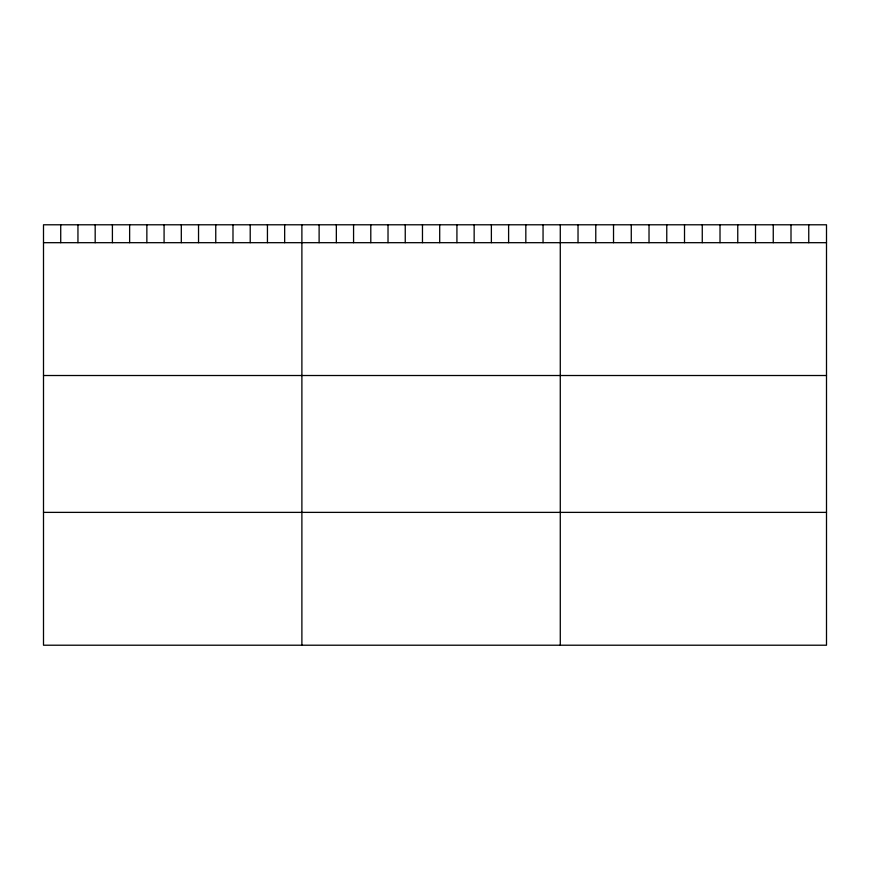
<?xml version="1.0" encoding="UTF-8"?>
<svg xmlns="http://www.w3.org/2000/svg" width="870" height="870" viewBox="0 0 870 870"><rect width="100%" height="100%" fill="white"/><g stroke="black" fill="none" stroke-linecap="round" stroke-linejoin="round"><path stroke-width="1.3" d="M826.5 242.686L826.5 645.214L43.5 645.214L43.5 224.786L826.5 224.786L826.5 242.686L43.5 242.686M43.5 375.514L826.5 375.514M43.5 512.376L826.5 512.376M808.752 224.786L808.752 242.686M791.004 224.786L791.004 242.686M773.256 224.786L773.256 242.686M755.508 224.786L755.508 242.686M737.76 224.786L737.76 242.686M720.012 224.786L720.012 242.686M702.264 224.786L702.264 242.686M684.516 224.786L684.516 242.686M666.768 224.786L666.768 242.686M649.02 224.786L649.02 242.686M631.272 224.786L631.272 242.686M613.524 224.786L613.524 242.686M595.776 224.786L595.776 242.686M578.028 224.786L578.028 242.686M560.28 224.786L560.28 645.214M543.054 224.786L543.054 242.686M525.828 224.786L525.828 242.686M508.602 224.786L508.602 242.686M491.376 224.786L491.376 242.686M474.15 224.786L474.15 242.686M456.924 224.786L456.924 242.686M439.698 224.786L439.698 242.686M422.472 224.786L422.472 242.686M405.246 224.786L405.246 242.686M388.02 224.786L388.02 242.686M370.794 224.786L370.794 242.686M353.568 224.786L353.568 242.686M336.342 224.786L336.342 242.686M319.116 224.786L319.116 242.686M301.89 224.786L301.89 645.214M284.664 224.786L284.664 242.686M267.438 224.786L267.438 242.686M250.212 224.786L250.212 242.686M232.986 224.786L232.986 242.686M215.76 224.786L215.76 242.686M198.534 224.786L198.534 242.686M181.308 224.786L181.308 242.686M164.082 224.786L164.082 242.686M146.856 224.786L146.856 242.686M129.63 224.786L129.63 242.686M112.404 224.786L112.404 242.686M95.178 224.786L95.178 242.686M77.952 224.786L77.952 242.686M60.726 224.786L60.726 242.686"/></g></svg>
